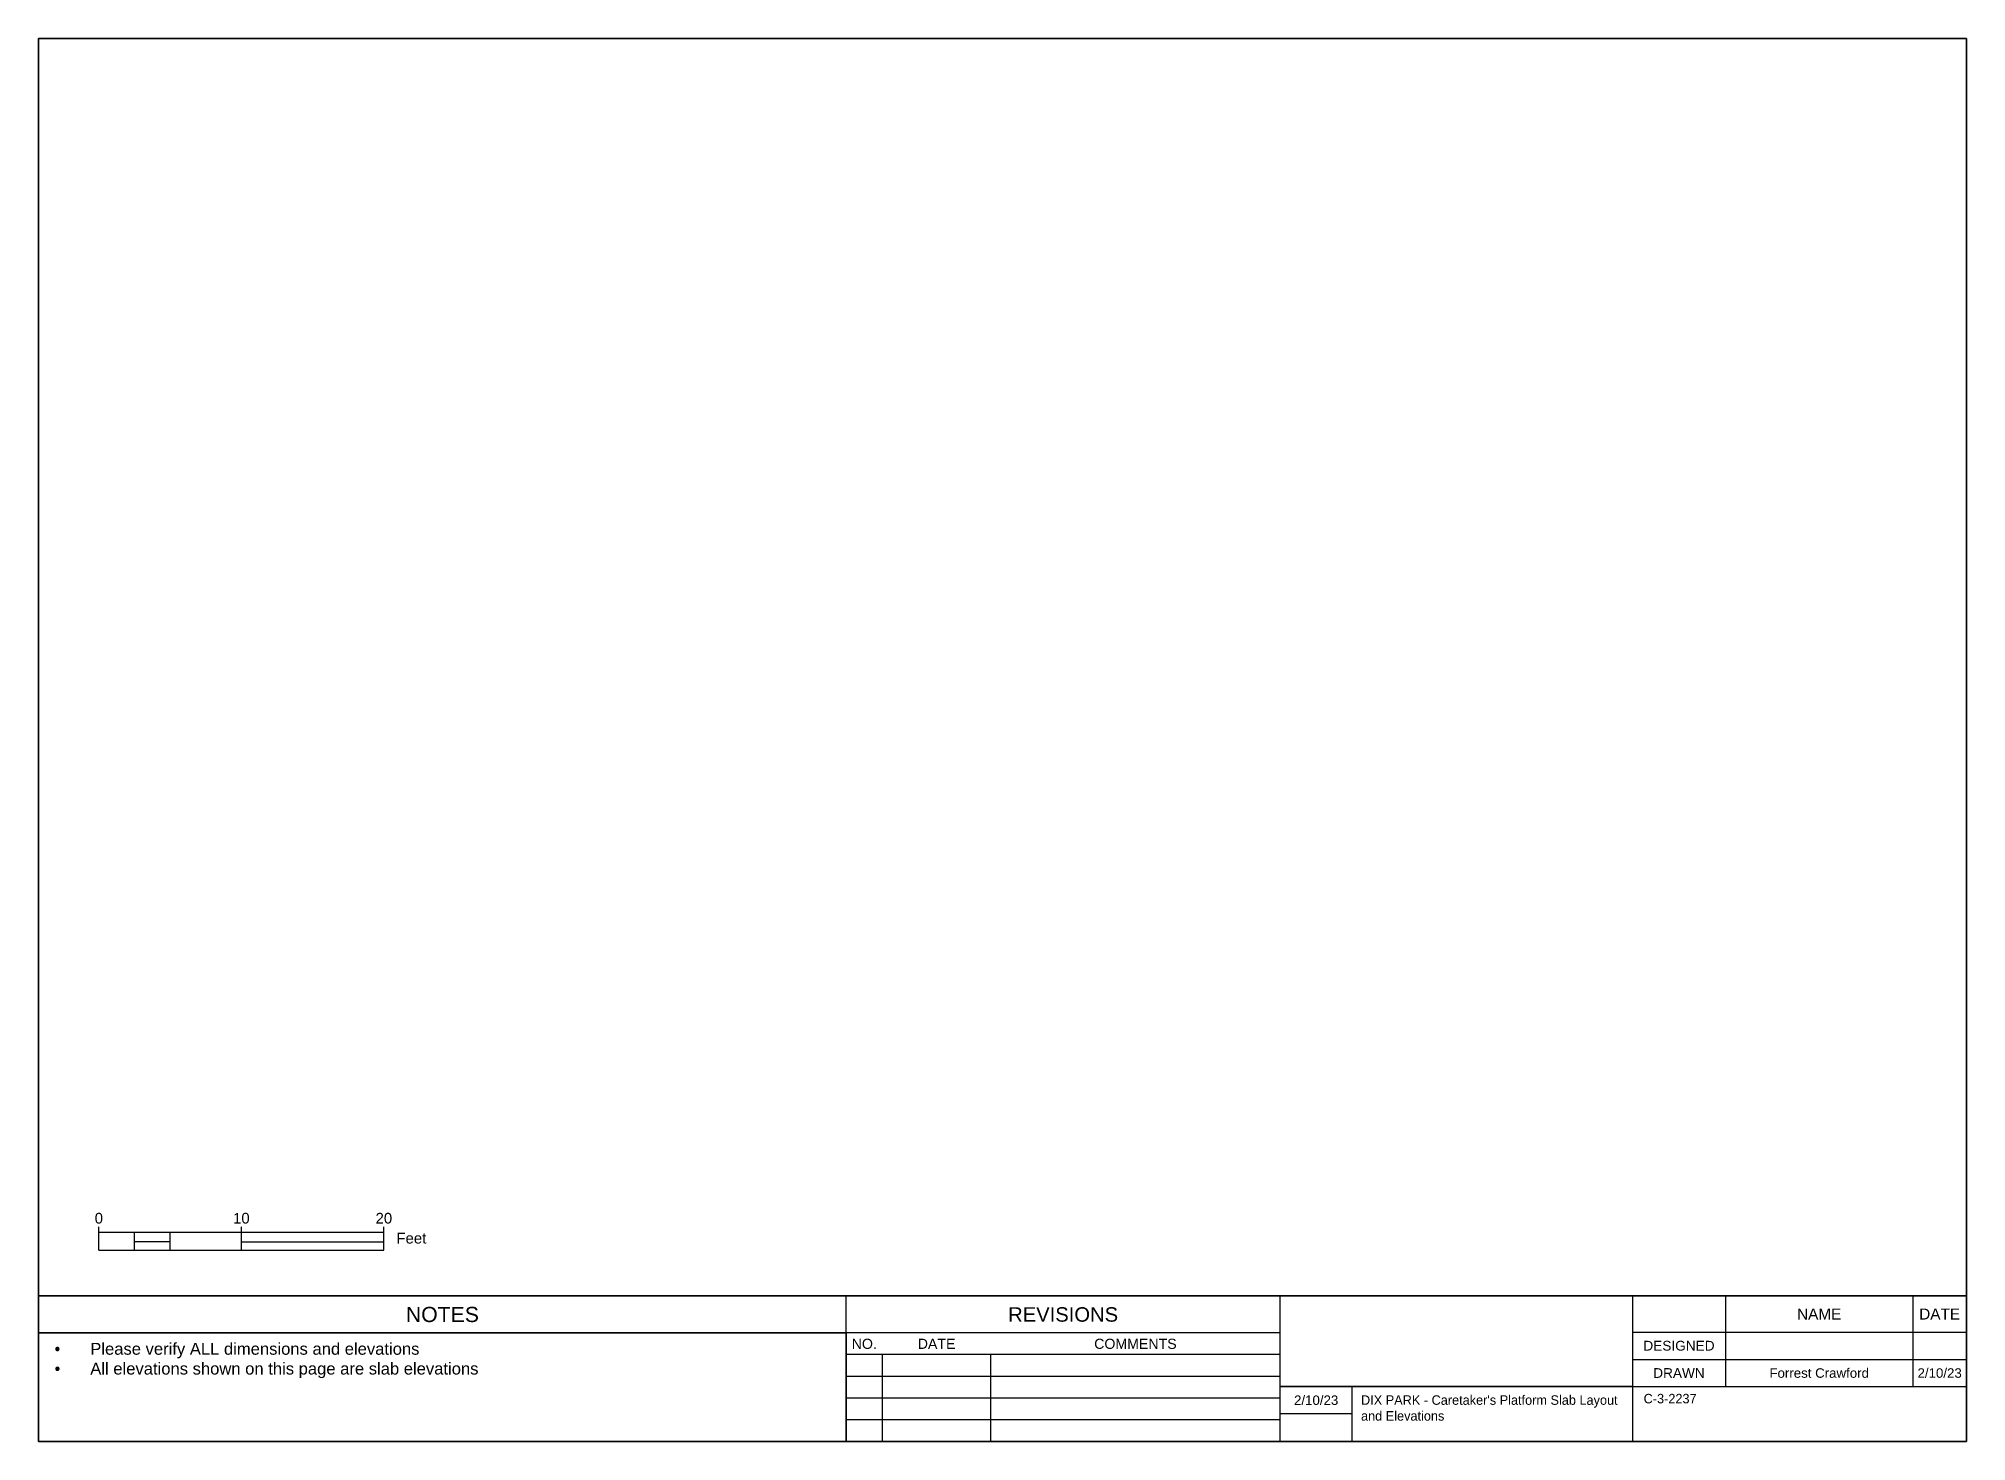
# Paper-space layout 'Caretaker Slabs' of a CAD drawing. Header units: feet, sheet in inches. Extents: x -15 to 25.5, y -10.8 to 18.8.
import ezdxf
from ezdxf.enums import TextEntityAlignment as Align

# ---------------------------------------------------------------- set-up
doc = ezdxf.new("R2018")
doc.units = ezdxf.units.FT
doc.header["$LTSCALE"] = 0.7
doc.header["$MEASUREMENT"] = 0
doc.layers.get('0').update_dxf_attribs({"color": 250})
doc.layers.add('Viewport', color=250, linetype='Continuous')
doc.styles.add('Scale Bar', font='arial.ttf')
doc.styles.get("Standard").update_dxf_attribs({"font": 'arial.ttf'})
doc.styles.add('Template', font='arial.ttf')
picture_1 = doc.add_image_def('image1.jpg', size_in_pixel=(758, 195))

# ---------------------------------------------------------------- blocks, each defined once
blk = doc.blocks.new('30x42title')
for p, q in [((-40.587, 3.063), (0, 3.063)), ((-40.587, 3.063), (-40.587, 0)), ((-23.584, 0), (-23.584, 3.063)), ((-14.451, 0), (-14.451, 3.063)), ((-7.03, 3.063), (-7.03, 0)), ((-5.074, 3.063), (-5.074, 1.153)), ((-1.127, 3.063), (-1.127, 1.153)), ((0, 3.063), (0, 0)), ((-14.451, 2.283), (-40.587, 2.283)), ((-7.03, 2.301), (0, 2.301)), ((-20.539, 0), (-20.539, 1.827)), ((-7.03, 1.728), (0, 1.728)), ((-14.451, 0.913), (-23.584, 0.913)), ((-14.451, 1.153), (0, 1.153)), ((-12.929, 0.012), (-12.929, 1.154)), ((-12.929, 0.583), (-14.451, 0.583)), ((-0.739, 0), (-14.451, 0))]:
    blk.add_line(p, q)
at = {"lineweight": -3}
for p, q in [((-14.451, 1.827), (-23.584, 1.827)), ((-22.823, 0), (-22.823, 1.827)), ((-14.451, 1.37), (-23.584, 1.37)), ((-14.451, 0.457), (-23.584, 0.457)), ((-14.451, 0), (-23.584, 0))]:
    blk.add_line(p, q, dxfattribs=at)
blk.add_lwpolyline([(0, 0), (-40.587, 0), (-40.587, 29.533), (0, 29.533)], close=True)
for s, height, p in [('NOTES', 0.3197, (-32.085, 2.673)), ('NAME', 0.2314, (-3.1, 2.682)), ('DATE', 0.2314, (-0.564, 2.682)), ('DESIGNED', 0.2055, (-6.052, 2.015)), ('DRAWN', 0.2055, (-6.052, 1.44))]:
    blk.add_text(s, height=height).set_placement(p, align=Align.MIDDLE_CENTER)
for s, height, p in [('REVISIONS', 0.3044, (-19.017, 2.673)), ('NO.', 0.2131, (-23.203, 2.055)), ('DATE', 0.2131, (-21.681, 2.055)), ('COMMENTS', 0.2131, (-17.495, 2.055))]:
    blk.add_text(s, height=height, dxfattribs=at).set_placement(p, align=Align.MIDDLE_CENTER)
at = {"lineweight": -3, "style": 'Template'}
for p in [(-23.203, 1.598), (-23.203, 1.142), (-23.203, 0.685), (-23.203, 0.228)]:
    blk.add_attdef('REVNUM', text='', height=0.2, dxfattribs=at).set_placement(p, align=Align.MIDDLE_CENTER)
at = {"lineweight": -2, "style": 'Template'}
for tag, p in [('DATE1', (-21.681, 1.598)), ('COM1', (-17.495, 1.598)), ('DATE2', (-21.681, 1.142)), ('COM2', (-17.495, 1.142)), ('DATE3', (-21.681, 0.685)), ('COM3', (-17.495, 0.685)), ('DATE4', (-21.681, 0.228)), ('COM4', (-17.495, 0.228))]:
    blk.add_attdef(tag, text='', height=0.2, dxfattribs=at).set_placement(p, align=Align.MIDDLE_CENTER)
at = {"style": 'Template'}
for tag, p in [('DRAWNBY', (-3.1, 1.44)), ('DATE_DRAWN', (-0.564, 1.44)), ('DATE', (-13.69, 0.868)), ('SCALE', (-13.69, 0.291))]:
    blk.add_attdef(tag, text='', height=0.2, dxfattribs=at).set_placement(p, align=Align.MIDDLE_CENTER)
for tag, p in [('TITLE', (-12.746, 0.971)), ('DRAWING', (-6.796, 1.001))]:
    blk.add_attdef(tag, text='', height=0.2, dxfattribs=at).set_placement(p, align=Align.TOP_LEFT)
image = blk.add_image(picture_1, insert=(-14.451, 1.153), size_in_units=(7.42, 1.909))
image.dxf.flags = 15
blk = doc.blocks.new('*U36')
for p, q in [((0, 0.375), (0, 0.495)), ((3, 0.375), (3, 0.495)), ((6, 0.375), (6, 0.495)), ((6, 0.375), (0, 0.375)), ((0, 0), (0, 0.375)), ((0, 0), (6, 0)), ((0.75, 0), (0.75, 0.375)), ((0.75, 0.187), (1.5, 0.187)), ((1.5, 0), (1.5, 0.375)), ((3, 0), (3, 0.375)), ((3, 0.18), (6, 0.18)), ((6, 0), (6, 0.375))]:
    blk.add_line(p, q)
at = {"style": 'Scale Bar'}
for tag, p in [('Map.ScaleBar.Div0', (0, 0.495)), ('Map.ScaleBar.Div', (3, 0.495)), ('Map.ScaleBar.Div2', (6, 0.495))]:
    blk.add_attdef(tag, text='', height=0.225, dxfattribs=at).set_placement(p, align=Align.BOTTOM_CENTER)
blk.add_attdef('Map.ScaleBar.Units.Label', text='', height=0.225, dxfattribs=at).set_placement((6.264, 0.255), align=Align.MIDDLE_LEFT)

psp = doc.layouts.new('Caretaker Slabs')

# ---------------------------------------------------------------- linework, layer by layer
psp.add_lwpolyline([(-15.046, -7.69), (-15.046, 18.78), (25.541, 18.78), (25.541, -7.69)], close=True)
at = {"layer": 'Viewport'}
for p, q in [((-15.046, -8.469), (1.957, -8.469)), ((1.957, -8.469), (1.957, -10.752))]:
    psp.add_line(p, q, dxfattribs=at)
psp.add_lwpolyline([(25.541, -10.752), (25.541, 18.78), (-15.046, 18.78), (-15.046, -10.752)], close=True, dxfattribs=at)

# ---------------------------------------------------------------- block references
psp.add_blockref('*U36', (-13.776, -6.728)).add_auto_attribs({'Map.ScaleBar.Units.Label': 'Feet', 'Map.ScaleBar.Div0': '0', 'Map.ScaleBar.Div': '10', 'Map.ScaleBar.Div2': '20'})
ref = psp.add_blockref('30x42title', (25.541, -10.752), dxfattribs=at)
lines = psp.add_mtext('C-3-2237', dxfattribs={"layer": '0', "insert": (18.745, -9.751), "char_height": 0.2, "attachment_point": 1, "style": 'Template'})
ref.add_attrib('DRAWING', '', (18.745, -9.751)).embed_mtext(lines)
ref.add_attrib('DATE_DRAWN', '2/10/23', dxfattribs={"layer": '0', "height": 0.2, "style": 'Template'}).set_placement((24.977, -9.312), align=Align.MIDDLE_CENTER)
ref.add_attrib('DRAWNBY', 'Forrest Crawford', dxfattribs={"layer": '0', "height": 0.2, "style": 'Template'}).set_placement((22.441, -9.312), align=Align.MIDDLE_CENTER)
ref.add_attrib('DATE', '2/10/23', dxfattribs={"layer": '0', "height": 0.2, "style": 'Template'}).set_placement((11.851, -9.884), align=Align.MIDDLE_CENTER)
lines = psp.add_mtext("DIX PARK - Caretaker's Platform Slab Layout\\Pand Elevations", dxfattribs={"layer": '0', "insert": (12.795, -9.781), "char_height": 0.2, "attachment_point": 1, "style": 'Template'})
ref.add_attrib('TITLE', '', (12.795, -9.781)).embed_mtext(lines)

# ---------------------------------------------------------------- texts
at = {"insert": (-14.707, -8.677), "char_height": 0.25, "attachment_point": 1}
psp.add_mtext_dynamic_manual_height_columns('\\pxi-3,l3,t3;{\\fSymbol|b0|i0|c2|p18;·^I}Please verify ALL dimensions and elevations\\P{\\fSymbol|b0|i0|c2|p18;·^I}All elevations shown on this page are slab elevations', width=17.00324, gutter_width=45, heights=[0], dxfattribs=at)

# ---------------------------------------------------------------- viewports
at = {"layer": '0', "view_target_point": (2102581.691057, 734217.003291), "view_twist_angle": 320.23302}
vp = psp.add_viewport(center=(5.248, 5.545), size=(40.587, 26.47004), view_center_point=(54.701833, 207.071155), view_height=88.23351465, dxfattribs=at)
vp.dxf.flags = 0x10000  # cut along an outline
vp.dxf.clipping_boundary_handle = psp.add_lwpolyline([(-15.046, -7.69), (-15.046, 18.78), (25.541, 18.78), (25.541, -7.69)], format="xyb", close=True, dxfattribs={"invisible": 1}).dxf.handle

doc.saveas('drawing.dxf')
